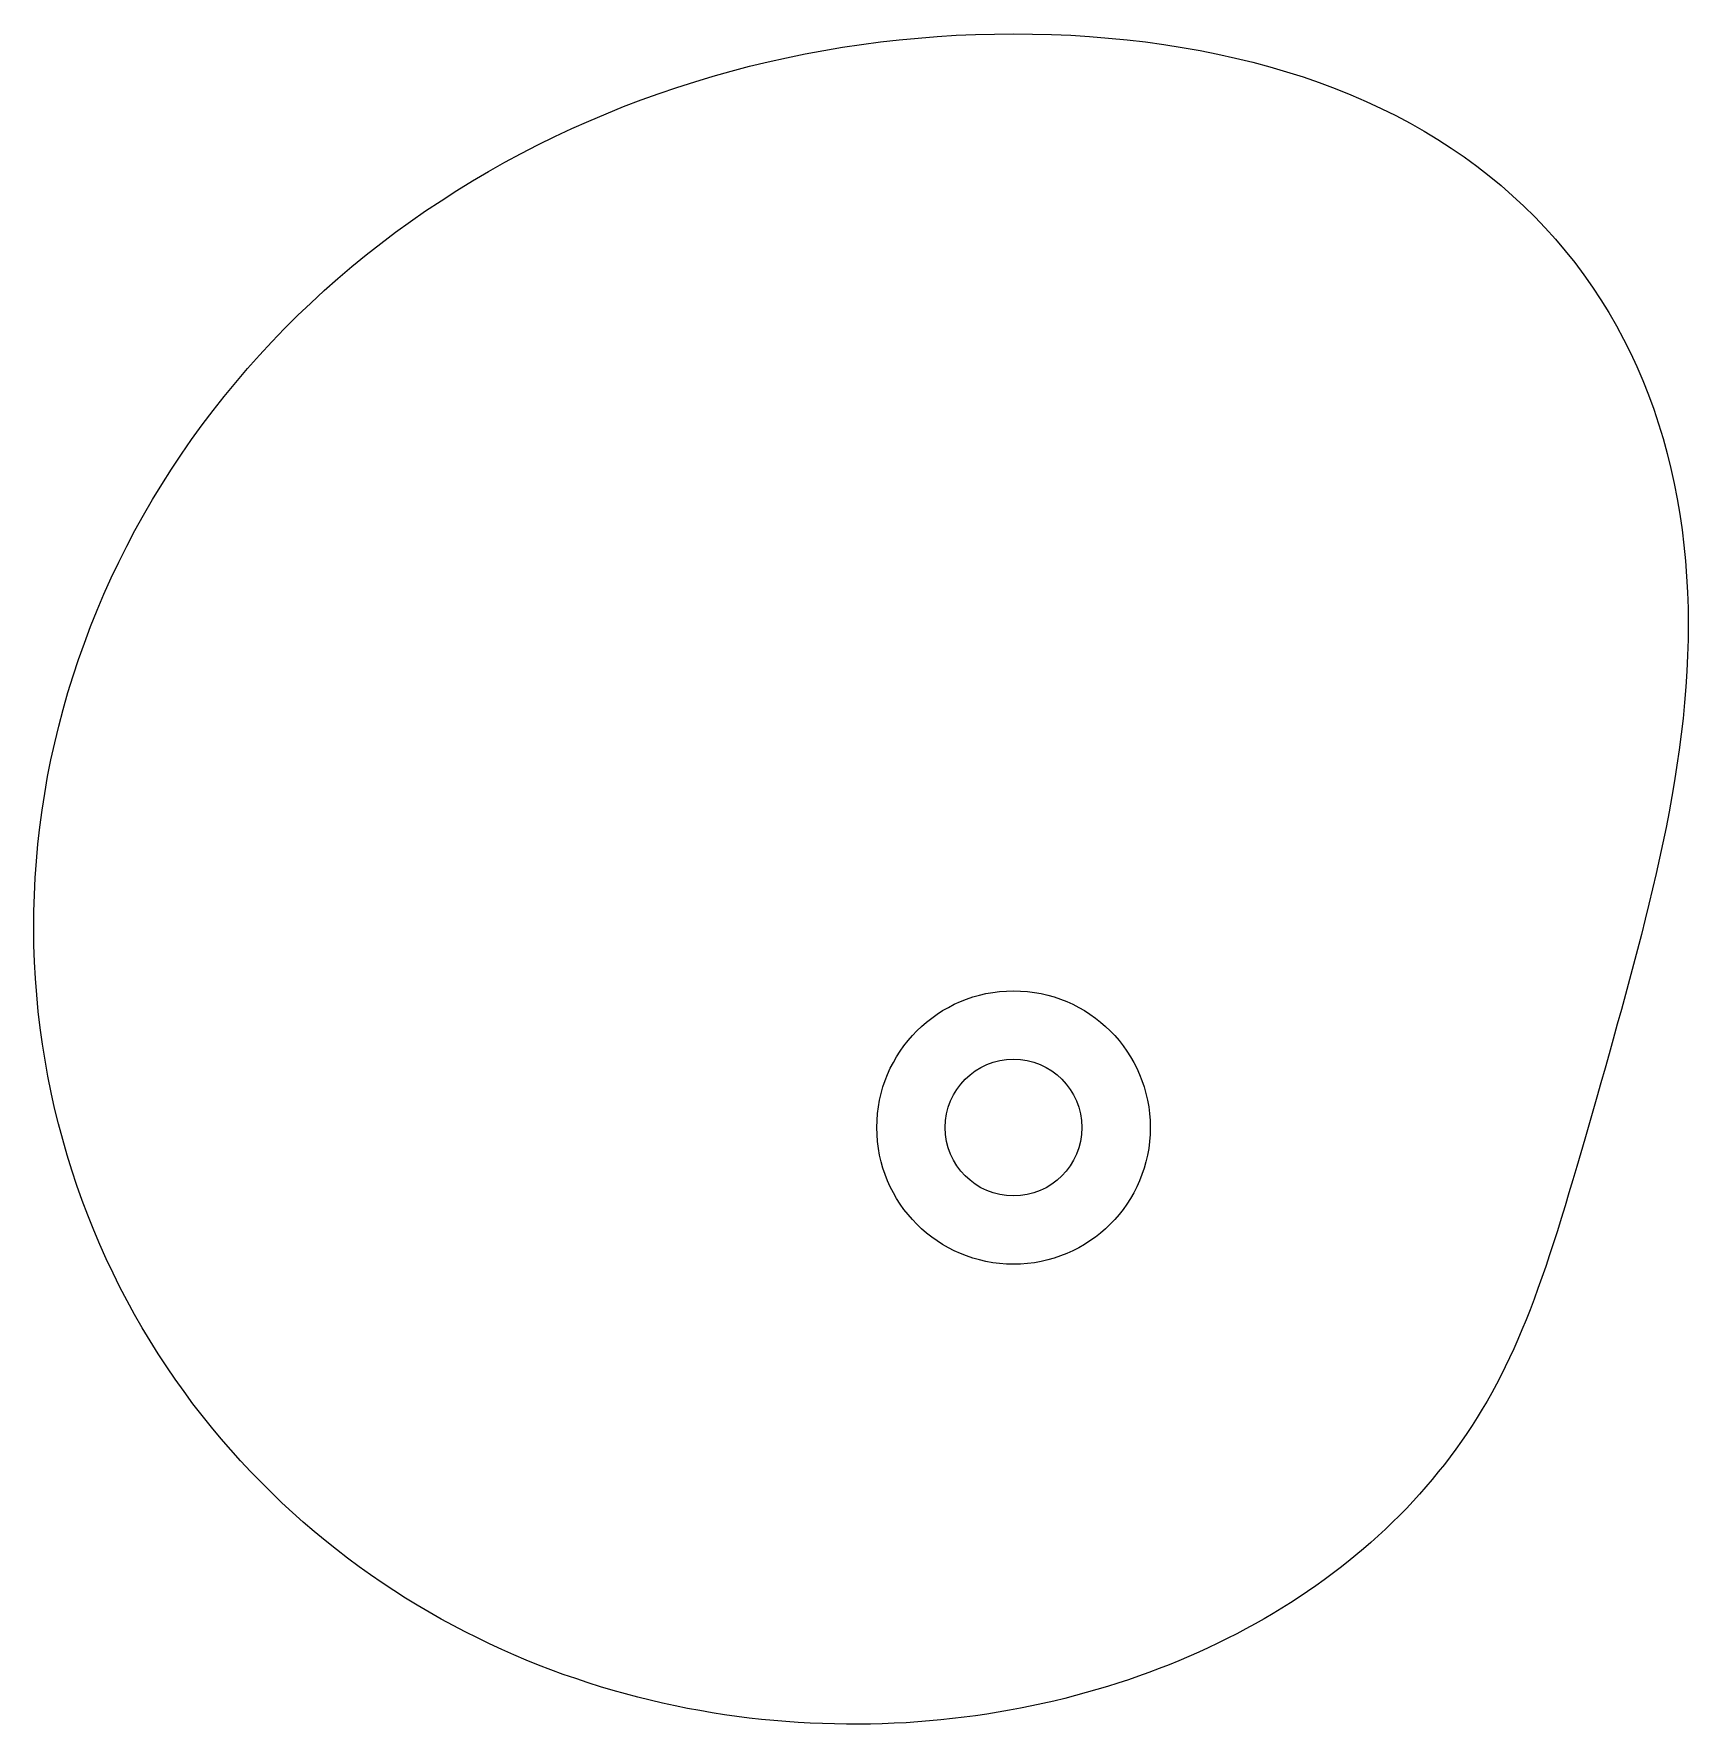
# Model space of a CAD drawing. Header units: centimetres. Extents: x -9.1 to 6.3, y -5.5 to 10.2.
import ezdxf

# ---------------------------------------------------------------- set-up
doc = ezdxf.new("R2010")
doc.units = ezdxf.units.CM
doc.header["$MEASUREMENT"] = 0
doc.layers.add('1i2e.4567poly.raw v1_1', color=7, linetype='Continuous')

msp = doc.modelspace()

# ---------------------------------------------------------------- linework, layer by layer
at = {"layer": '1i2e.4567poly.raw v1_1'}
for p, q in [((-1.588, 10.035), (-1.413, 10.061)), ((-1.413, 10.061), (-1.237, 10.084)), ((-1.237, 10.084), (-1.062, 10.104)), ((-1.062, 10.104), (-0.885, 10.121)), ((-0.885, 10.121), (-0.709, 10.135)), ((-0.709, 10.135), (-0.532, 10.146)), ((-0.532, 10.146), (-0.355, 10.154)), ((-0.355, 10.154), (-0.177, 10.158)), ((-0.177, 10.158), (0, 10.16)), ((0, 10.16), (0.177, 10.158)), ((0.177, 10.158), (0.354, 10.154)), ((0.354, 10.154), (0.531, 10.146)), ((0.531, 10.146), (0.706, 10.135)), ((0.706, 10.135), (0.881, 10.121)), ((0.881, 10.121), (1.054, 10.104)), ((1.054, 10.104), (1.227, 10.084)), ((1.227, 10.084), (1.397, 10.061)), ((1.397, 10.061), (1.566, 10.034)), ((-2.452, 9.858), (-2.281, 9.899)), ((-2.281, 9.899), (-2.109, 9.938)), ((-2.109, 9.938), (-1.936, 9.973)), ((-1.936, 9.973), (-1.762, 10.006)), ((-1.762, 10.006), (-1.588, 10.035)), ((1.566, 10.034), (1.733, 10.004)), ((1.733, 10.004), (1.898, 9.971)), ((1.898, 9.971), (2.061, 9.935)), ((2.061, 9.935), (2.222, 9.896)), ((2.222, 9.896), (2.38, 9.853)), ((-2.96, 9.715), (-2.792, 9.766)), ((-2.792, 9.766), (-2.622, 9.813)), ((-2.622, 9.813), (-2.452, 9.858)), ((2.38, 9.853), (2.536, 9.808)), ((2.536, 9.808), (2.689, 9.759)), ((2.689, 9.759), (2.839, 9.707)), ((-3.458, 9.546), (-3.293, 9.605)), ((-3.293, 9.605), (-3.127, 9.662)), ((-3.127, 9.662), (-2.96, 9.715)), ((2.839, 9.707), (2.987, 9.652)), ((2.987, 9.652), (3.132, 9.593)), ((3.132, 9.593), (3.275, 9.532)), ((-3.784, 9.418), (-3.622, 9.484)), ((-3.622, 9.484), (-3.458, 9.546)), ((3.275, 9.532), (3.414, 9.467)), ((3.414, 9.467), (3.55, 9.4)), ((-4.262, 9.205), (-4.104, 9.279)), ((-4.104, 9.279), (-3.945, 9.35)), ((-3.945, 9.35), (-3.784, 9.418)), ((3.55, 9.4), (3.684, 9.329)), ((3.684, 9.329), (3.814, 9.255)), ((-4.573, 9.049), (-4.418, 9.129)), ((-4.418, 9.129), (-4.262, 9.205)), ((3.814, 9.255), (3.941, 9.178)), ((3.941, 9.178), (4.065, 9.099)), ((-4.877, 8.882), (-4.726, 8.967)), ((-4.726, 8.967), (-4.573, 9.049)), ((4.065, 9.099), (4.186, 9.016)), ((4.186, 9.016), (4.303, 8.93)), ((-5.173, 8.704), (-5.026, 8.794)), ((-5.026, 8.794), (-4.877, 8.882)), ((4.303, 8.93), (4.417, 8.842)), ((4.417, 8.842), (4.529, 8.75)), ((-5.318, 8.61), (-5.173, 8.704)), ((4.529, 8.75), (4.636, 8.656)), ((4.636, 8.656), (4.741, 8.559)), ((-5.603, 8.416), (-5.462, 8.515)), ((-5.462, 8.515), (-5.318, 8.61)), ((4.741, 8.559), (4.842, 8.46)), ((-5.742, 8.316), (-5.603, 8.416)), ((4.842, 8.46), (4.94, 8.357)), ((4.94, 8.357), (5.034, 8.252)), ((-6.014, 8.106), (-5.879, 8.212)), ((-5.879, 8.212), (-5.742, 8.316)), ((5.034, 8.252), (5.125, 8.145)), ((-6.146, 7.998), (-6.014, 8.106)), ((5.125, 8.145), (5.213, 8.035)), ((5.213, 8.035), (5.297, 7.922)), ((-6.404, 7.775), (-6.276, 7.888)), ((-6.276, 7.888), (-6.146, 7.998)), ((5.297, 7.922), (5.378, 7.807)), ((-6.529, 7.659), (-6.404, 7.775)), ((5.378, 7.807), (5.455, 7.689)), ((-6.772, 7.422), (-6.652, 7.542)), ((-6.652, 7.542), (-6.529, 7.659)), ((5.455, 7.689), (5.529, 7.57)), ((5.529, 7.57), (5.6, 7.448)), ((-6.89, 7.3), (-6.772, 7.422)), ((5.6, 7.448), (5.666, 7.323)), ((-7.005, 7.176), (-6.89, 7.3)), ((5.666, 7.323), (5.73, 7.197)), ((-7.117, 7.05), (-7.005, 7.176)), ((5.73, 7.197), (5.789, 7.069)), ((5.789, 7.069), (5.845, 6.939)), ((-7.333, 6.792), (-7.226, 6.922)), ((-7.226, 6.922), (-7.117, 7.05)), ((5.845, 6.939), (5.898, 6.807)), ((-7.437, 6.66), (-7.333, 6.792)), ((5.898, 6.807), (5.947, 6.673)), ((-7.538, 6.527), (-7.437, 6.66)), ((5.947, 6.673), (5.992, 6.537)), ((-7.636, 6.391), (-7.538, 6.527)), ((5.992, 6.537), (6.034, 6.4)), ((-7.731, 6.254), (-7.636, 6.391)), ((6.034, 6.4), (6.072, 6.262)), ((-7.824, 6.116), (-7.731, 6.254)), ((6.072, 6.262), (6.107, 6.122)), ((-7.999, 5.834), (-7.913, 5.975)), ((-7.913, 5.975), (-7.824, 6.116)), ((6.107, 6.122), (6.138, 5.982)), ((6.138, 5.982), (6.166, 5.84)), ((-8.082, 5.69), (-7.999, 5.834)), ((6.166, 5.84), (6.19, 5.697)), ((-8.162, 5.546), (-8.082, 5.69)), ((6.19, 5.697), (6.211, 5.553)), ((-8.239, 5.4), (-8.162, 5.546)), ((6.211, 5.553), (6.228, 5.409)), ((-8.312, 5.253), (-8.239, 5.4)), ((6.228, 5.409), (6.242, 5.264)), ((-8.383, 5.105), (-8.312, 5.253)), ((6.242, 5.264), (6.253, 5.118)), ((-8.45, 4.955), (-8.383, 5.105)), ((6.253, 5.118), (6.261, 4.972)), ((-8.514, 4.805), (-8.45, 4.955)), ((6.261, 4.972), (6.266, 4.826)), ((-8.575, 4.654), (-8.514, 4.805)), ((6.266, 4.826), (6.267, 4.68)), ((-8.632, 4.501), (-8.575, 4.654)), ((6.267, 4.68), (6.266, 4.533)), ((-8.686, 4.348), (-8.632, 4.501)), ((6.266, 4.533), (6.262, 4.386)), ((-8.737, 4.195), (-8.686, 4.348)), ((6.255, 4.24), (6.246, 4.094)), ((6.262, 4.386), (6.255, 4.24)), ((-8.785, 4.04), (-8.737, 4.195)), ((6.246, 4.094), (6.234, 3.947)), ((-8.829, 3.885), (-8.785, 4.04)), ((6.234, 3.947), (6.22, 3.801)), ((-8.87, 3.73), (-8.829, 3.885)), ((6.22, 3.801), (6.203, 3.655)), ((-8.907, 3.574), (-8.87, 3.73)), ((6.203, 3.655), (6.184, 3.51)), ((-8.942, 3.417), (-8.907, 3.574)), ((6.184, 3.51), (6.163, 3.365)), ((-8.973, 3.261), (-8.942, 3.417)), ((6.163, 3.365), (6.141, 3.22)), ((-9, 3.104), (-8.973, 3.261)), ((6.141, 3.22), (6.116, 3.076)), ((-9.024, 2.947), (-9, 3.104)), ((6.116, 3.076), (6.09, 2.932)), ((-9.045, 2.79), (-9.024, 2.947)), ((6.09, 2.932), (6.062, 2.788)), ((-9.063, 2.633), (-9.045, 2.79)), ((6.062, 2.788), (6.033, 2.645)), ((-9.077, 2.476), (-9.063, 2.633)), ((6.033, 2.645), (6.002, 2.502)), ((-9.088, 2.319), (-9.077, 2.476)), ((5.97, 2.36), (5.937, 2.218)), ((6.002, 2.502), (5.97, 2.36)), ((-9.096, 2.163), (-9.088, 2.319)), ((5.937, 2.218), (5.903, 2.076)), ((-9.101, 2.006), (-9.096, 2.163)), ((5.903, 2.076), (5.868, 1.935)), ((-9.102, 1.85), (-9.101, 2.006)), ((5.868, 1.935), (5.833, 1.794)), ((-9.1, 1.695), (-9.102, 1.85)), ((5.833, 1.794), (5.797, 1.654)), ((-9.094, 1.54), (-9.1, 1.695)), ((5.797, 1.654), (5.76, 1.514)), ((-9.086, 1.386), (-9.094, 1.54)), ((5.76, 1.514), (5.723, 1.375)), ((-9.075, 1.232), (-9.086, 1.386)), ((5.723, 1.375), (5.685, 1.236)), ((-9.06, 1.079), (-9.075, 1.232)), ((5.685, 1.236), (5.647, 1.097)), ((-9.042, 0.927), (-9.06, 1.079)), ((5.609, 0.96), (5.571, 0.822)), ((5.647, 1.097), (5.609, 0.96)), ((-9.021, 0.776), (-9.042, 0.927)), ((5.571, 0.822), (5.533, 0.686)), ((-8.997, 0.625), (-9.021, 0.776)), ((5.533, 0.686), (5.495, 0.551)), ((-8.97, 0.476), (-8.997, 0.625)), ((-8.941, 0.327), (-8.97, 0.476)), ((5.495, 0.551), (5.457, 0.416)), ((-8.908, 0.18), (-8.941, 0.327)), ((5.457, 0.416), (5.419, 0.283)), ((-8.872, 0.034), (-8.908, 0.18)), ((5.419, 0.283), (5.381, 0.151)), ((-8.833, -0.111), (-8.872, 0.034)), ((5.344, 0.021), (5.307, -0.109)), ((5.381, 0.151), (5.344, 0.021)), ((-8.792, -0.255), (-8.833, -0.111)), ((5.307, -0.109), (5.27, -0.236)), ((-8.748, -0.397), (-8.792, -0.255)), ((5.27, -0.236), (5.233, -0.362)), ((-8.701, -0.538), (-8.748, -0.397)), ((5.233, -0.362), (5.196, -0.486)), ((-8.652, -0.677), (-8.701, -0.538)), ((5.16, -0.607), (5.124, -0.727)), ((5.196, -0.486), (5.16, -0.607)), ((-8.6, -0.815), (-8.652, -0.677)), ((5.124, -0.727), (5.088, -0.844)), ((-8.545, -0.952), (-8.6, -0.815)), ((5.088, -0.844), (5.052, -0.959)), ((-8.488, -1.086), (-8.545, -0.952)), ((-8.428, -1.22), (-8.488, -1.086)), ((5.016, -1.072), (4.98, -1.182)), ((5.052, -0.959), (5.016, -1.072)), ((-8.366, -1.351), (-8.428, -1.22)), ((4.98, -1.182), (4.944, -1.289)), ((-8.301, -1.481), (-8.366, -1.351)), ((4.908, -1.394), (4.871, -1.496)), ((4.944, -1.289), (4.908, -1.394)), ((-8.234, -1.609), (-8.301, -1.481)), ((4.871, -1.496), (4.835, -1.595)), ((-8.165, -1.735), (-8.234, -1.609)), ((4.798, -1.692), (4.761, -1.787)), ((4.835, -1.595), (4.798, -1.692)), ((-8.094, -1.859), (-8.165, -1.735)), ((-8.021, -1.982), (-8.094, -1.859)), ((4.723, -1.879), (4.685, -1.968)), ((4.761, -1.787), (4.723, -1.879)), ((-7.945, -2.103), (-8.021, -1.982)), ((4.685, -1.968), (4.647, -2.055)), ((-7.867, -2.221), (-7.945, -2.103)), ((4.608, -2.14), (4.568, -2.223)), ((4.647, -2.055), (4.608, -2.14)), ((-7.788, -2.338), (-7.867, -2.221)), ((-7.706, -2.453), (-7.788, -2.338)), ((4.527, -2.305), (4.486, -2.384)), ((4.568, -2.223), (4.527, -2.305)), ((-7.623, -2.565), (-7.706, -2.453)), ((4.443, -2.463), (4.399, -2.54)), ((4.486, -2.384), (4.443, -2.463)), ((-7.538, -2.676), (-7.623, -2.565)), ((4.354, -2.616), (4.308, -2.692)), ((4.399, -2.54), (4.354, -2.616)), ((-7.451, -2.784), (-7.538, -2.676)), ((-7.362, -2.891), (-7.451, -2.784)), ((4.26, -2.767), (4.211, -2.841)), ((4.308, -2.692), (4.26, -2.767)), ((-7.272, -2.995), (-7.362, -2.891)), ((4.161, -2.914), (4.109, -2.987)), ((4.211, -2.841), (4.161, -2.914)), ((-7.18, -3.097), (-7.272, -2.995)), ((-7.086, -3.198), (-7.18, -3.097)), ((4.002, -3.129), (3.946, -3.199)), ((4.056, -3.058), (4.002, -3.129)), ((4.109, -2.987), (4.056, -3.058)), ((-6.991, -3.295), (-7.086, -3.198)), ((-6.895, -3.391), (-6.991, -3.295)), ((3.89, -3.268), (3.831, -3.337)), ((3.946, -3.199), (3.89, -3.268)), ((-6.797, -3.485), (-6.895, -3.391)), ((3.772, -3.404), (3.711, -3.471)), ((3.831, -3.337), (3.772, -3.404)), ((-6.698, -3.576), (-6.797, -3.485)), ((-6.598, -3.665), (-6.698, -3.576)), ((3.586, -3.602), (3.521, -3.666)), ((3.649, -3.537), (3.586, -3.602)), ((3.711, -3.471), (3.649, -3.537)), ((-6.497, -3.753), (-6.598, -3.665)), ((-6.394, -3.837), (-6.497, -3.753)), ((3.455, -3.729), (3.388, -3.791)), ((3.521, -3.666), (3.455, -3.729)), ((-6.29, -3.92), (-6.394, -3.837)), ((-6.186, -4), (-6.29, -3.92)), ((3.251, -3.913), (3.18, -3.973)), ((3.32, -3.853), (3.251, -3.913)), ((3.388, -3.791), (3.32, -3.853)), ((-6.08, -4.079), (-6.186, -4)), ((-5.974, -4.155), (-6.08, -4.079)), ((3.108, -4.031), (3.035, -4.089)), ((3.18, -3.973), (3.108, -4.031)), ((-5.866, -4.229), (-5.974, -4.155)), ((-5.758, -4.3), (-5.866, -4.229)), ((2.886, -4.201), (2.809, -4.256)), ((2.961, -4.146), (2.886, -4.201)), ((3.035, -4.089), (2.961, -4.146)), ((-5.649, -4.37), (-5.758, -4.3)), ((-5.539, -4.437), (-5.649, -4.37)), ((2.653, -4.362), (2.573, -4.414)), ((2.732, -4.31), (2.653, -4.362)), ((2.809, -4.256), (2.732, -4.31)), ((-5.429, -4.502), (-5.539, -4.437)), ((-5.318, -4.565), (-5.429, -4.502)), ((2.411, -4.514), (2.328, -4.563)), ((2.493, -4.465), (2.411, -4.514)), ((2.573, -4.414), (2.493, -4.465)), ((-5.206, -4.626), (-5.318, -4.565)), ((-5.094, -4.685), (-5.206, -4.626)), ((-4.981, -4.741), (-5.094, -4.685)), ((2.073, -4.702), (1.986, -4.747)), ((2.159, -4.657), (2.073, -4.702)), ((2.244, -4.61), (2.159, -4.657)), ((2.328, -4.563), (2.244, -4.61)), ((-4.868, -4.796), (-4.981, -4.741)), ((-4.755, -4.848), (-4.868, -4.796)), ((-4.641, -4.898), (-4.755, -4.848)), ((1.809, -4.832), (1.72, -4.873)), ((1.898, -4.79), (1.809, -4.832)), ((1.986, -4.747), (1.898, -4.79)), ((-4.527, -4.947), (-4.641, -4.898)), ((-4.412, -4.993), (-4.527, -4.947)), ((-4.298, -5.037), (-4.412, -4.993)), ((1.445, -4.99), (1.352, -5.026)), ((1.537, -4.952), (1.445, -4.99)), ((1.629, -4.913), (1.537, -4.952)), ((1.72, -4.873), (1.629, -4.913)), ((-4.183, -5.079), (-4.298, -5.037)), ((-4.067, -5.119), (-4.183, -5.079)), ((-3.952, -5.158), (-4.067, -5.119)), ((-3.837, -5.194), (-3.952, -5.158)), ((0.97, -5.161), (0.873, -5.191)), ((1.067, -5.129), (0.97, -5.161)), ((1.162, -5.096), (1.067, -5.129)), ((1.257, -5.062), (1.162, -5.096)), ((1.352, -5.026), (1.257, -5.062)), ((-3.721, -5.228), (-3.837, -5.194)), ((-3.606, -5.261), (-3.721, -5.228)), ((-3.491, -5.291), (-3.606, -5.261)), ((-3.375, -5.32), (-3.491, -5.291)), ((-3.26, -5.347), (-3.375, -5.32)), ((0.374, -5.327), (0.272, -5.35)), ((0.475, -5.302), (0.374, -5.327)), ((0.576, -5.276), (0.475, -5.302)), ((0.675, -5.249), (0.576, -5.276)), ((0.774, -5.221), (0.675, -5.249)), ((0.873, -5.191), (0.774, -5.221)), ((-3.144, -5.372), (-3.26, -5.347)), ((-3.029, -5.395), (-3.144, -5.372)), ((-2.914, -5.416), (-3.029, -5.395)), ((-2.799, -5.436), (-2.914, -5.416)), ((-2.684, -5.454), (-2.799, -5.436)), ((-2.57, -5.47), (-2.684, -5.454)), ((-2.455, -5.485), (-2.57, -5.47)), ((-2.341, -5.498), (-2.455, -5.485)), ((-0.566, -5.49), (-0.674, -5.502)), ((-0.459, -5.477), (-0.566, -5.49)), ((-0.353, -5.463), (-0.459, -5.477)), ((-0.247, -5.448), (-0.353, -5.463)), ((-0.142, -5.431), (-0.247, -5.448)), ((-0.037, -5.412), (-0.142, -5.431)), ((0.066, -5.393), (-0.037, -5.412)), ((0.17, -5.372), (0.066, -5.393)), ((0.272, -5.35), (0.17, -5.372)), ((-2.227, -5.509), (-2.341, -5.498)), ((-2.114, -5.518), (-2.227, -5.509)), ((-2.001, -5.526), (-2.114, -5.518)), ((-1.888, -5.532), (-2.001, -5.526)), ((-1.775, -5.537), (-1.888, -5.532)), ((-1.663, -5.54), (-1.775, -5.537)), ((-1.551, -5.542), (-1.663, -5.54)), ((-1.44, -5.542), (-1.551, -5.542)), ((-1.329, -5.541), (-1.44, -5.542)), ((-1.219, -5.538), (-1.329, -5.541)), ((-1.109, -5.533), (-1.219, -5.538)), ((-0.999, -5.528), (-1.109, -5.533)), ((-0.89, -5.52), (-0.999, -5.528)), ((-0.782, -5.512), (-0.89, -5.52)), ((-0.674, -5.502), (-0.782, -5.512))]:
    msp.add_line(p, q, dxfattribs=at)
for radius in [1.27, 0.635]:
    msp.add_circle((0, 0), radius, dxfattribs=at)

doc.saveas('drawing.dxf')
